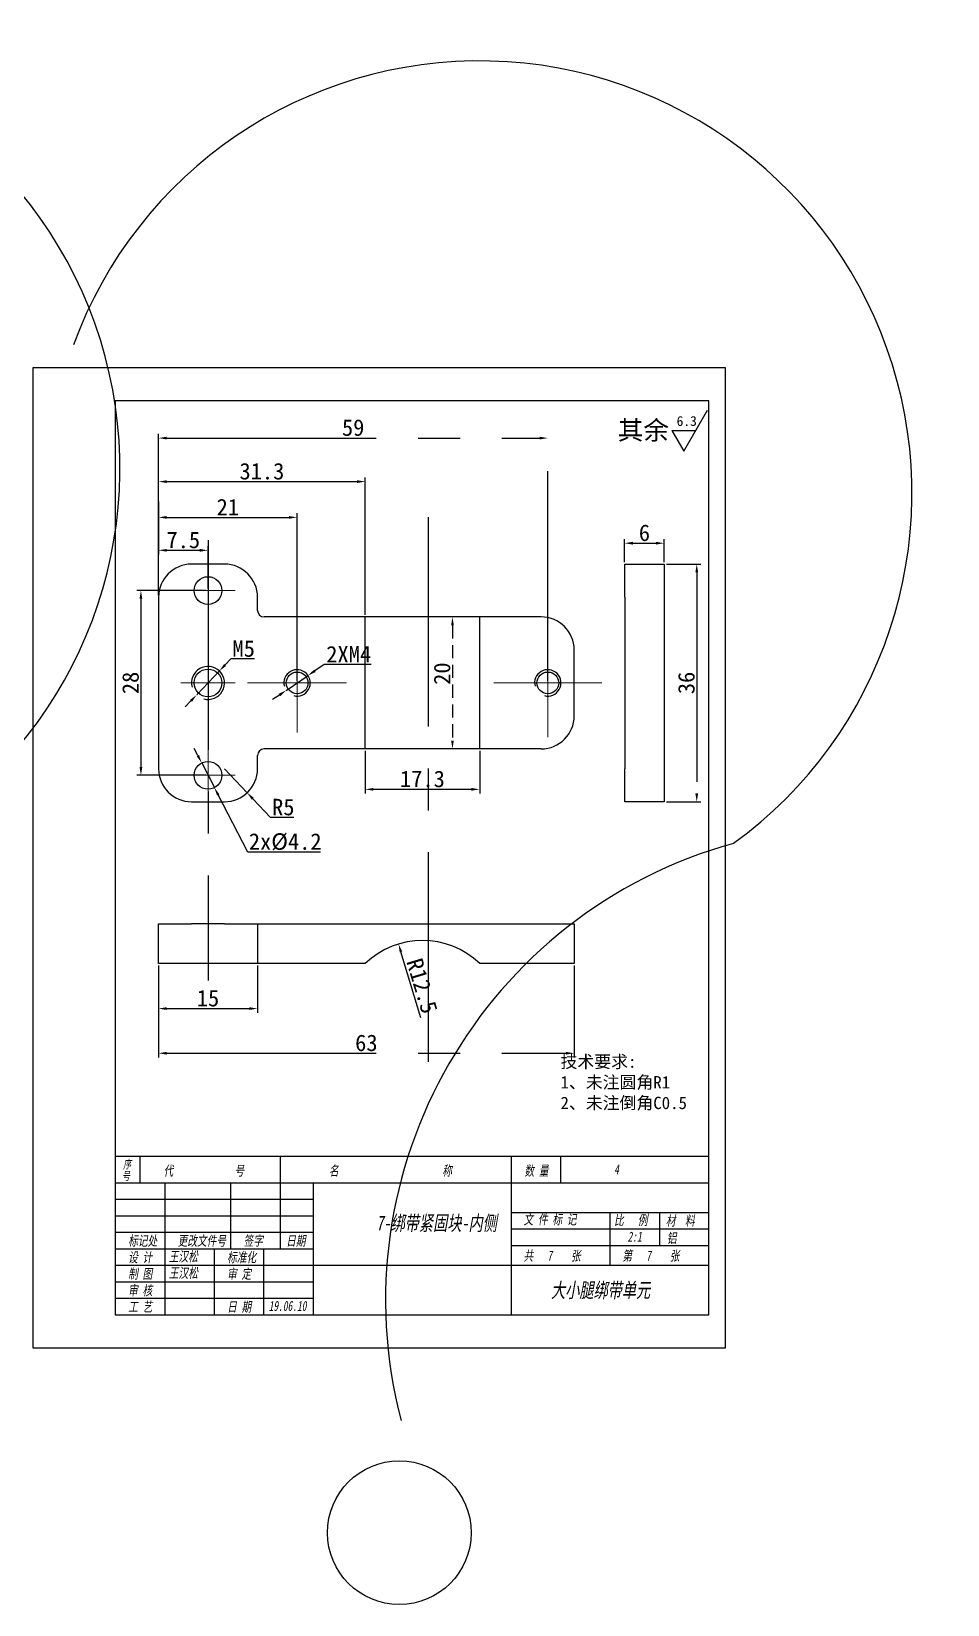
# Model space of a CAD drawing. Header units: millimetres. Extents: x 8840 to 20870, y -7456 to 1741.
# Drawn here: x 11924.3 to 12063.1, y -7062.6 to -6824.2 of the extents above; entities that cross this region are included whole.
import ezdxf

# ---------------------------------------------------------------- set-up
doc = ezdxf.new("R2010")
doc.units = ezdxf.units.MM
doc.linetypes.add('CENTER', pattern=[50.8, 31.75, -6.35, 6.35, -6.35])
doc.linetypes.add('JIS_02_2.0', pattern=[3, 2, -1])
doc.layers.get('0').update_dxf_attribs({"lineweight": 25})
for name, color, linetype in [('中心线', 5, 'CENTER'), ('临时线', 6, 'Continuous'), ('尺寸', 4, 'Continuous'), ('尺寸标注', 4, 'Continuous'), ('文字', 7, 'Continuous'), ('细实线', 2, 'Continuous'), ('虚线', 1, 'JIS_02_2.0')]:
    doc.layers.add(name, color=color, linetype=linetype)
doc.layers.add('粗实线', color=7, linetype='Continuous', lineweight=25)
doc.styles.get("Standard").update_dxf_attribs({"font": ''})
doc.styles.add('样式 2', font='', dxfattribs={"width": 0.7, "oblique": 10})
doc.styles.get('Standard').set_extended_font_data('SimSun')
doc.styles.get('样式 2').set_extended_font_data('SimSun')
doc.dimstyles.new('ISO-25 2.1', dxfattribs={"dimscale": 0.5, "dimtxt": 5, "dimasz": 2.5, "dimexe": 1.25, "dimexo": 0.625, "dimtad": 1, "dimtoh": 1, "dimdec": 1, "dimdsep": 46, "dimtxsty": 'Standard', "dimcen": 2.5, "dimclrt": 7, "dimadec": 0, "dimazin": 0, "dimtfac": 1, "dimtdec": 1, "dimtmove": 0, "dimatfit": 3, "dimfxl": 1, "dimarcsym": 0})
doc.dimstyles.new('副本 ISO-25 2.1', dxfattribs={"dimscale": 0.5, "dimtxt": 5, "dimasz": 2.5, "dimexe": 1.25, "dimexo": 0.625, "dimtad": 1, "dimdsep": 46, "dimtxsty": 'Standard', "dimcen": 2.5, "dimclrt": 7, "dimadec": 0, "dimazin": 0, "dimtfac": 1, "dimtmove": 0, "dimatfit": 3, "dimfxl": 1, "dimarcsym": 0})

# ---------------------------------------------------------------- blocks, each defined once
blk = doc.blocks.new('ra')
at = {"layer": '细实线'}
for p, q in [((0, 0), (6, 10.39)), ((-3, 5.2), (0, 0)), ((-3, 5.2), (3, 5.2))]:
    blk.add_line(p, q, dxfattribs=at)
at = {"layer": '文字'}
blk.add_attdef('RA', (-1.78, 6.39), '', height=2.5, dxfattribs=at)
blk = doc.blocks.new('SW_CENTERMARKSYMBOL_0')
at = {"color": 0, "linetype": 'Continuous', "lineweight": 0}
for p, q in [((0, 5), (0, 7.5)), ((0, 0), (0, 5)), ((-5, 0), (-7.5, 0)), ((0, 0), (-5, 0)), ((0, 0), (0, -5)), ((0, 0), (5, 0)), ((5, 0), (7.5, 0)), ((0, -5), (0, -7.5))]:
    blk.add_line(p, q, dxfattribs=at)
blk = doc.blocks.new('SW_CENTERMARKSYMBOL_1')
at = {"color": 0, "linetype": 'Continuous', "lineweight": 0}
for p, q in [((0, 5), (0, 8.2)), ((0, 0), (0, 5)), ((-5, 0), (-8.2, 0)), ((0, 0), (-5, 0)), ((0, 0), (0, -5)), ((0, 0), (5, 0)), ((5, 0), (8.2, 0)), ((0, -5), (0, -8.2))]:
    blk.add_line(p, q, dxfattribs=at)
blk = doc.blocks.new('SW_CENTERMARKSYMBOL_2')
at = {"color": 0, "linetype": 'Continuous', "lineweight": 0}
for p, q in [((0, 2.5), (0, 4.1)), ((0, 0), (0, 2.5)), ((-2.5, 0), (-4.1, 0)), ((0, 0), (-2.5, 0)), ((0, 0), (0, -2.5)), ((0, 0), (2.5, 0)), ((2.5, 0), (4.1, 0)), ((0, -2.5), (0, -4.1))]:
    blk.add_line(p, q, dxfattribs=at)
blk = doc.blocks.new('SW_CENTERMARKSYMBOL_3')
at = {"color": 0, "linetype": 'Continuous', "lineweight": 0}
for p, q in [((0, 2.5), (0, 4.1)), ((0, 0), (0, 2.5)), ((-2.5, 0), (-4.1, 0)), ((0, 0), (-2.5, 0)), ((0, 0), (0, -2.5)), ((0, 0), (2.5, 0)), ((2.5, 0), (4.1, 0)), ((0, -2.5), (0, -4.1))]:
    blk.add_line(p, q, dxfattribs=at)
blk = doc.blocks.new('SW_CENTERMARKSYMBOL_4')
at = {"color": 0, "linetype": 'Continuous', "lineweight": 0}
for p, q in [((0, 2.5), (0, 4.1)), ((0, 0), (0, 2.5)), ((-2.5, 0), (-4.1, 0)), ((0, 0), (-2.5, 0)), ((0, 0), (0, -2.5)), ((0, 0), (2.5, 0)), ((2.5, 0), (4.1, 0)), ((0, -2.5), (0, -4.1))]:
    blk.add_line(p, q, dxfattribs=at)
blk = doc.blocks.new('*D1133')
at = {"layer": 'Defpoints', "color": 0, "linetype": 'CENTER', "lineweight": 30}
for p in [(11953.52, -6935.98), (11956.95, -6939.61)]:
    blk.add_point(p, dxfattribs=at)
at = {"layer": '尺寸标注', "color": 0, "linetype": 'CENTER', "lineweight": -2}
for p, q in [((11953.52, -6935.98), (11956.95, -6939.61)), ((11960.5, -6943.37), (11957.81, -6940.52)), ((11964.04, -6943.37), (11960.5, -6943.37))]:
    blk.add_line(p, q, dxfattribs=at)
at = {"layer": '尺寸标注', "color": 0, "linetype": 'CENTER', "lineweight": 30}
blk.add_solid([(11957.96, -6940.38), (11957.66, -6940.67), (11956.95, -6939.61)], dxfattribs=at)
at = {"layer": '尺寸标注', "color": 7, "linetype": 'CENTER', "insert": (11962.43, -6941.81), "char_height": 2.5, "attachment_point": 5}
blk.add_mtext('R5', dxfattribs=at)
blk = doc.blocks.new('*D1134')
at = {"layer": 'Defpoints', "color": 0, "linetype": 'CENTER', "lineweight": 30}
for p in [(11979.9, -6962.54), (11983.52, -6974.5)]:
    blk.add_point(p, dxfattribs=at)
at = {"layer": '尺寸标注', "color": 0, "linetype": 'CENTER', "lineweight": -2}
blk.add_line((11983.29, -6973.74), (11980.27, -6963.74), dxfattribs=at)
at = {"layer": '尺寸标注', "color": 0, "linetype": 'CENTER', "lineweight": 30}
blk.add_solid([(11980.46, -6963.68), (11980.07, -6963.8), (11979.9, -6962.54)], dxfattribs=at)
at = {"layer": '尺寸标注', "color": 7, "linetype": 'CENTER', "insert": (11983.46, -6968.9), "char_height": 2.5, "attachment_point": 5, "rotation": 286.8398}
blk.add_mtext('R12.5', dxfattribs=at)
blk = doc.blocks.new('*D1135')
at = {"layer": 'Defpoints', "color": 0, "linetype": 'CENTER', "lineweight": 30}
for p in [(11966.18, -6921.85), (11962.87, -6924.1)]:
    blk.add_point(p, dxfattribs=at)
at = {"layer": '尺寸标注', "color": 0, "linetype": 'CENTER', "lineweight": -2}
for p, q in [((11968.61, -6920.19), (11967.21, -6921.14)), ((11975.74, -6920.19), (11968.61, -6920.19)), ((11962.87, -6924.1), (11966.18, -6921.85)), ((11961.84, -6924.81), (11960.81, -6925.51))]:
    blk.add_line(p, q, dxfattribs=at)
at = {"layer": '尺寸标注', "color": 0, "linetype": 'CENTER', "lineweight": 30}
for points in [[(11967.09, -6920.97), (11967.33, -6921.32), (11966.18, -6921.85)], [(11961.72, -6924.63), (11961.96, -6924.98), (11962.87, -6924.1)]]:
    blk.add_solid(points, dxfattribs=at)
at = {"layer": '尺寸标注', "color": 7, "linetype": 'CENTER', "insert": (11972.34, -6918.63), "char_height": 2.5, "attachment_point": 5}
blk.add_mtext('2XM4', dxfattribs=at)
blk = doc.blocks.new('*D1136')
at = {"layer": 'Defpoints', "color": 0, "linetype": 'CENTER', "lineweight": 30}
for p in [(11952.75, -6921.16), (11949.3, -6924.79)]:
    blk.add_point(p, dxfattribs=at)
at = {"layer": '尺寸标注', "color": 0, "linetype": 'CENTER', "lineweight": -2}
for p, q in [((11954.47, -6919.35), (11953.61, -6920.26)), ((11958.07, -6919.35), (11954.47, -6919.35)), ((11949.3, -6924.79), (11952.75, -6921.16)), ((11948.44, -6925.69), (11947.58, -6926.6))]:
    blk.add_line(p, q, dxfattribs=at)
at = {"layer": '尺寸标注', "color": 0, "linetype": 'CENTER', "lineweight": 30}
for points in [[(11953.46, -6920.11), (11953.76, -6920.4), (11952.75, -6921.16)], [(11948.29, -6925.55), (11948.59, -6925.84), (11949.3, -6924.79)]]:
    blk.add_solid(points, dxfattribs=at)
at = {"layer": '尺寸标注', "color": 7, "linetype": 'CENTER', "insert": (11956.43, -6917.79), "char_height": 2.5, "attachment_point": 5}
blk.add_mtext('M5', dxfattribs=at)
blk = doc.blocks.new('*D1137')
at = {"layer": 'Defpoints', "color": 0, "linetype": 'CENTER', "lineweight": 30}
for p in [(11974.85, -6932.98), (11992.2, -6932.98), (11992.2, -6939.1)]:
    blk.add_point(p, dxfattribs=at)
at = {"layer": '尺寸标注', "color": 0, "linetype": 'CENTER', "lineweight": -2}
for p, q in [((11974.85, -6933.29), (11974.85, -6939.73)), ((11992.2, -6933.29), (11992.2, -6939.73)), ((11976.1, -6939.1), (11990.95, -6939.1))]:
    blk.add_line(p, q, dxfattribs=at)
at = {"layer": '尺寸标注', "color": 0, "linetype": 'CENTER', "lineweight": 30}
for points in [[(11976.1, -6938.9), (11976.1, -6939.31), (11974.85, -6939.1)], [(11990.95, -6938.9), (11990.95, -6939.31), (11992.2, -6939.1)]]:
    blk.add_solid(points, dxfattribs=at)
at = {"layer": '尺寸标注', "color": 7, "linetype": 'CENTER', "insert": (11983.52, -6937.54), "char_height": 2.5, "attachment_point": 5}
blk.add_mtext('17.3', dxfattribs=at)
blk = doc.blocks.new('*D1138')
at = {"layer": 'Defpoints', "color": 0, "linetype": 'CENTER', "lineweight": 30}
for p in [(12020.17, -6901.8), (12014.17, -6904.98), (12020.17, -6904.98)]:
    blk.add_point(p, dxfattribs=at)
at = {"layer": '尺寸标注', "color": 0, "linetype": 'CENTER', "lineweight": -2}
for p, q in [((12014.17, -6904.66), (12014.17, -6901.17)), ((12020.17, -6904.66), (12020.17, -6901.17)), ((12015.42, -6901.8), (12018.92, -6901.8))]:
    blk.add_line(p, q, dxfattribs=at)
at = {"layer": '尺寸标注', "color": 0, "linetype": 'CENTER', "lineweight": 30}
for points in [[(12015.42, -6901.59), (12015.42, -6902.01), (12014.17, -6901.8)], [(12018.92, -6901.59), (12018.92, -6902.01), (12020.17, -6901.8)]]:
    blk.add_solid(points, dxfattribs=at)
at = {"layer": '尺寸标注', "color": 7, "linetype": 'CENTER', "insert": (12017.17, -6900.24), "char_height": 2.5, "attachment_point": 5}
blk.add_mtext('6', dxfattribs=at)
blk = doc.blocks.new('*D1139')
at = {"layer": 'Defpoints', "color": 0, "linetype": 'CENTER', "lineweight": 30}
for p in [(12020.17, -6904.98), (12020.17, -6940.98), (12025.1, -6940.98)]:
    blk.add_point(p, dxfattribs=at)
at = {"layer": '尺寸标注', "color": 0, "linetype": 'CENTER', "lineweight": -2}
for p, q in [((12020.49, -6904.98), (12025.73, -6904.98)), ((12025.1, -6906.23), (12025.1, -6939.73)), ((12020.49, -6940.98), (12025.73, -6940.98))]:
    blk.add_line(p, q, dxfattribs=at)
at = {"layer": '尺寸标注', "color": 0, "linetype": 'CENTER', "lineweight": 30}
for points in [[(12024.89, -6906.23), (12025.31, -6906.23), (12025.1, -6904.98)], [(12024.89, -6939.73), (12025.31, -6939.73), (12025.1, -6940.98)]]:
    blk.add_solid(points, dxfattribs=at)
at = {"layer": '尺寸标注', "color": 7, "linetype": 'CENTER', "insert": (12023.54, -6922.98), "char_height": 2.5, "attachment_point": 5, "rotation": 90}
blk.add_mtext('36', dxfattribs=at)
blk = doc.blocks.new('*D1140')
at = {"layer": 'Defpoints', "color": 0, "linetype": 'CENTER', "lineweight": 30}
for p in [(11943.52, -6965.5), (11958.52, -6965.5), (11958.52, -6972.33)]:
    blk.add_point(p, dxfattribs=at)
at = {"layer": '尺寸标注', "color": 0, "linetype": 'CENTER', "lineweight": -2}
for p, q in [((11943.52, -6965.82), (11943.52, -6972.96)), ((11958.52, -6965.82), (11958.52, -6972.96)), ((11944.77, -6972.33), (11957.27, -6972.33))]:
    blk.add_line(p, q, dxfattribs=at)
at = {"layer": '尺寸标注', "color": 0, "linetype": 'CENTER', "lineweight": 30}
for points in [[(11944.77, -6972.12), (11944.77, -6972.54), (11943.52, -6972.33)], [(11957.27, -6972.12), (11957.27, -6972.54), (11958.52, -6972.33)]]:
    blk.add_solid(points, dxfattribs=at)
at = {"layer": '尺寸标注', "color": 7, "linetype": 'CENTER', "insert": (11951.02, -6970.77), "char_height": 2.5, "attachment_point": 5}
blk.add_mtext('15', dxfattribs=at)
blk = doc.blocks.new('*D1141')
at = {"layer": 'Defpoints', "color": 0, "linetype": 'CENTER', "lineweight": 30}
for p in [(11951.02, -6908.98), (11940.85, -6936.98), (11951.02, -6936.98)]:
    blk.add_point(p, dxfattribs=at)
at = {"layer": '尺寸标注', "color": 0, "linetype": 'CENTER', "lineweight": -2}
for p, q in [((11950.71, -6908.98), (11940.22, -6908.98)), ((11940.85, -6910.23), (11940.85, -6935.73)), ((11950.71, -6936.98), (11940.22, -6936.98))]:
    blk.add_line(p, q, dxfattribs=at)
at = {"layer": '尺寸标注', "color": 0, "linetype": 'CENTER', "lineweight": 30}
for points in [[(11940.64, -6910.23), (11941.06, -6910.23), (11940.85, -6908.98)], [(11940.64, -6935.73), (11941.06, -6935.73), (11940.85, -6936.98)]]:
    blk.add_solid(points, dxfattribs=at)
at = {"layer": '尺寸标注', "color": 7, "linetype": 'CENTER', "insert": (11939.29, -6922.98), "char_height": 2.5, "attachment_point": 5, "rotation": 90}
blk.add_mtext('28', dxfattribs=at)
blk = doc.blocks.new('*D1142')
at = {"layer": 'Defpoints', "color": 0, "linetype": 'CENTER', "lineweight": 30}
for p in [(11950.06, -6935.11), (11951.99, -6938.84)]:
    blk.add_point(p, dxfattribs=at)
at = {"layer": '尺寸标注', "color": 0, "linetype": 'CENTER', "lineweight": -2}
for p, q in [((11949.49, -6934), (11948.91, -6932.89)), ((11950.06, -6935.11), (11951.99, -6938.84)), ((11957.04, -6948.63), (11952.56, -6939.95)), ((11968.09, -6948.63), (11957.04, -6948.63))]:
    blk.add_line(p, q, dxfattribs=at)
at = {"layer": '尺寸标注', "color": 0, "linetype": 'CENTER', "lineweight": 30}
for points in [[(11949.67, -6933.9), (11949.3, -6934.09), (11950.06, -6935.11)], [(11952.75, -6939.86), (11952.38, -6940.05), (11951.99, -6938.84)]]:
    blk.add_solid(points, dxfattribs=at)
at = {"layer": '尺寸标注', "color": 7, "linetype": 'CENTER', "insert": (11962.72, -6947.07), "char_height": 2.5, "attachment_point": 5}
blk.add_mtext('2x%%C4.2', dxfattribs=at)
blk = doc.blocks.new('*D1143')
at = {"layer": 'Defpoints', "color": 0, "linetype": 'CENTER', "lineweight": 30}
for p in [(11943.52, -6895.17), (11951.02, -6902.88), (11951.02, -6908.98)]:
    blk.add_point(p, dxfattribs=at)
at = {"layer": '尺寸标注', "color": 0, "linetype": 'CENTER', "lineweight": -2}
for p, q in [((11943.52, -6895.48), (11943.52, -6903.51)), ((11944.77, -6902.88), (11949.77, -6902.88)), ((11951.02, -6908.66), (11951.02, -6902.26))]:
    blk.add_line(p, q, dxfattribs=at)
at = {"layer": '尺寸标注', "color": 0, "linetype": 'CENTER', "lineweight": 30}
for points in [[(11944.77, -6902.67), (11944.77, -6903.09), (11943.52, -6902.88)], [(11949.77, -6902.67), (11949.77, -6903.09), (11951.02, -6902.88)]]:
    blk.add_solid(points, dxfattribs=at)
at = {"layer": '尺寸标注', "color": 7, "linetype": 'CENTER', "insert": (11947.27, -6901.32), "char_height": 2.5, "attachment_point": 5}
blk.add_mtext('7.5', dxfattribs=at)
blk = doc.blocks.new('*D1144')
at = {"layer": 'Defpoints', "color": 0, "linetype": 'CENTER', "lineweight": 30}
for p in [(11964.52, -6897.89), (11943.52, -6909.98), (11964.52, -6922.98)]:
    blk.add_point(p, dxfattribs=at)
at = {"layer": '尺寸标注', "color": 0, "linetype": 'CENTER', "lineweight": -2}
for p, q in [((11943.52, -6909.66), (11943.52, -6897.26)), ((11944.77, -6897.89), (11963.27, -6897.89)), ((11964.52, -6922.66), (11964.52, -6897.26))]:
    blk.add_line(p, q, dxfattribs=at)
at = {"layer": '尺寸标注', "color": 0, "linetype": 'CENTER', "lineweight": 30}
for points in [[(11944.77, -6897.68), (11944.77, -6898.1), (11943.52, -6897.89)], [(11963.27, -6897.68), (11963.27, -6898.1), (11964.52, -6897.89)]]:
    blk.add_solid(points, dxfattribs=at)
at = {"layer": '尺寸标注', "color": 7, "linetype": 'CENTER', "insert": (11954.02, -6896.33), "char_height": 2.5, "attachment_point": 5}
blk.add_mtext('21', dxfattribs=at)
blk = doc.blocks.new('*D1145')
at = {"layer": 'Defpoints', "color": 0, "linetype": 'CENTER', "lineweight": 30}
for p in [(11974.85, -6892.47), (11943.52, -6908.98), (11974.85, -6912.98)]:
    blk.add_point(p, dxfattribs=at)
at = {"layer": '尺寸标注', "color": 0, "linetype": 'CENTER', "lineweight": -2}
for p, q in [((11943.52, -6908.66), (11943.52, -6891.84)), ((11974.85, -6912.66), (11974.85, -6891.84)), ((11944.77, -6892.47), (11973.6, -6892.47))]:
    blk.add_line(p, q, dxfattribs=at)
at = {"layer": '尺寸标注', "color": 0, "linetype": 'CENTER', "lineweight": 30}
for points in [[(11944.77, -6892.26), (11944.77, -6892.68), (11943.52, -6892.47)], [(11973.6, -6892.26), (11973.6, -6892.68), (11974.85, -6892.47)]]:
    blk.add_solid(points, dxfattribs=at)
at = {"layer": '尺寸标注', "color": 7, "linetype": 'CENTER', "insert": (11959.19, -6890.91), "char_height": 2.5, "attachment_point": 5}
blk.add_mtext('31.3', dxfattribs=at)
blk = doc.blocks.new('*D1146')
at = {"layer": 'Defpoints', "color": 0, "linetype": 'CENTER', "lineweight": 30}
for p in [(12002.52, -6885.87), (11943.52, -6908.98), (12002.52, -6922.98)]:
    blk.add_point(p, dxfattribs=at)
at = {"layer": '尺寸标注', "color": 0, "linetype": 'CENTER', "lineweight": -2}
for p, q in [((11943.52, -6908.66), (11943.52, -6885.24)), ((11944.77, -6885.87), (12001.27, -6885.87)), ((12002.52, -6922.66), (12002.52, -6885.24))]:
    blk.add_line(p, q, dxfattribs=at)
at = {"layer": '尺寸标注', "color": 0, "linetype": 'CENTER', "lineweight": 30}
for points in [[(11944.77, -6885.66), (11944.77, -6886.08), (11943.52, -6885.87)], [(12001.27, -6885.66), (12001.27, -6886.08), (12002.52, -6885.87)]]:
    blk.add_solid(points, dxfattribs=at)
at = {"layer": '尺寸标注', "color": 7, "linetype": 'CENTER', "insert": (11973.02, -6884.3), "char_height": 2.5, "attachment_point": 5}
blk.add_mtext('59', dxfattribs=at)
blk = doc.blocks.new('*D1147')
at = {"layer": 'Defpoints', "color": 0, "linetype": 'CENTER', "lineweight": 30}
for p in [(11943.52, -6965.5), (12006.52, -6965.5), (12006.52, -6979.1)]:
    blk.add_point(p, dxfattribs=at)
at = {"layer": '尺寸标注', "color": 0, "linetype": 'CENTER', "lineweight": -2}
for p, q in [((11943.52, -6965.82), (11943.52, -6979.72)), ((12006.52, -6965.82), (12006.52, -6979.72)), ((11944.77, -6979.1), (12005.27, -6979.1))]:
    blk.add_line(p, q, dxfattribs=at)
at = {"layer": '尺寸标注', "color": 0, "linetype": 'CENTER', "lineweight": 30}
for points in [[(11944.77, -6978.89), (11944.77, -6979.31), (11943.52, -6979.1)], [(12005.27, -6978.89), (12005.27, -6979.31), (12006.52, -6979.1)]]:
    blk.add_solid(points, dxfattribs=at)
at = {"layer": '尺寸标注', "color": 7, "linetype": 'CENTER', "insert": (11975.02, -6977.54), "char_height": 2.5, "attachment_point": 5}
blk.add_mtext('63', dxfattribs=at)
blk = doc.blocks.new('*D1154')
at = {"layer": 'Defpoints', "color": 0, "lineweight": 30}
for p in [(11992.2, -6912.98), (11988.07, -6932.98), (11992.2, -6932.98)]:
    blk.add_point(p, dxfattribs=at)
at = {"layer": '虚线', "color": 0, "lineweight": -2}
for p, q in [((11991.89, -6912.98), (11987.45, -6912.98)), ((11988.07, -6914.23), (11988.07, -6931.73)), ((11991.89, -6932.98), (11987.45, -6932.98))]:
    blk.add_line(p, q, dxfattribs=at)
at = {"layer": '虚线', "color": 0, "lineweight": 30}
for points in [[(11987.87, -6914.23), (11988.28, -6914.23), (11988.07, -6912.98)], [(11987.87, -6931.73), (11988.28, -6931.73), (11988.07, -6932.98)]]:
    blk.add_solid(points, dxfattribs=at)
at = {"layer": '虚线', "color": 7, "lineweight": 30, "insert": (11986.51, -6921.57), "char_height": 2.5, "attachment_point": 5, "rotation": 90}
blk.add_mtext('20', dxfattribs=at)
blk = doc.blocks.new('CHECK_needdiscuss')
at = {"layer": '尺寸标注', "color": 1, "linetype": 'ByBlock', "lineweight": -2}
blk.add_circle((0, 0), 13.61, dxfattribs=at)
for centre, radius, start, end in [((15.2, 196.89), 81.93, 305.9831, 159.9116), ((87.27, 43.96), 89.87, 105.4449, 194.6386)]:
    blk.add_arc(centre, radius, start, end, dxfattribs=at)

msp = doc.modelspace()

# ---------------------------------------------------------------- linework, layer by layer
for p, q in [((12026.952, -6880.221), (11936.952, -6880.221)), ((11936.952, -6880.221), (11936.952, -7018.721)), ((12026.952, -7018.721), (12026.952, -6880.221)), ((11936.952, -6994.721), (12026.952, -6994.721)), ((11940.702, -6994.721), (11940.702, -6998.721)), ((11961.952, -6994.721), (11961.952, -6998.721)), ((11996.952, -6994.721), (11996.952, -7018.721)), ((12004.452, -6994.721), (12004.452, -6998.721)), ((11936.952, -6998.721), (12026.952, -6998.721)), ((11966.952, -6998.721), (11966.952, -7018.721)), ((11996.952, -7003.221), (12026.952, -7003.221)), ((11936.952, -7006.221), (11966.952, -7006.221)), ((11966.952, -7011.221), (12026.952, -7011.221)), ((11936.952, -7018.721), (12026.952, -7018.721))]:
    msp.add_line(p, q)
msp.add_lwpolyline([(11924.452, -7023.721), (12029.452, -7023.721), (12029.452, -6875.221), (11924.452, -6875.221)], close=True)
at = {"layer": '中心线', "color": 1}
msp.add_line((11984.396, -6897.843), (11984.396, -6981.779), dxfattribs=at)
at = {"layer": '中心线'}
msp.add_line((11951.024, -6901.355), (11951.024, -6968.067), dxfattribs=at)
at = {"layer": '临时线'}
for p, q in [((11944.452, -6998.721), (11944.452, -7018.721)), ((11954.452, -6998.721), (11954.452, -7008.721)), ((11961.952, -6998.721), (11961.952, -7008.721)), ((11936.952, -7001.221), (11966.952, -7001.221)), ((11936.952, -7003.721), (11966.952, -7003.721)), ((12011.933, -7003.221), (12011.933, -7011.221)), ((12019.433, -7003.221), (12019.433, -7008.221)), ((11996.952, -7005.721), (12026.952, -7005.721)), ((11936.952, -7008.721), (11966.952, -7008.721)), ((11951.952, -7008.721), (11951.952, -7018.721)), ((11959.452, -7008.721), (11959.452, -7018.721)), ((11996.952, -7008.221), (12026.952, -7008.221)), ((11936.952, -7011.221), (11966.952, -7011.221)), ((11936.952, -7013.721), (11966.952, -7013.721)), ((11936.952, -7016.221), (11966.952, -7016.221))]:
    msp.add_line(p, q, dxfattribs=at)
at = {"layer": '粗实线'}
for p, q in [((11953.524, -6904.976), (11948.524, -6904.976)), ((12014.175, -6904.976), (12020.175, -6904.976)), ((12014.175, -6909.976), (12014.175, -6904.976)), ((12020.175, -6904.976), (12020.175, -6909.976)), ((11943.524, -6909.976), (11943.524, -6935.976)), ((11958.524, -6911.976), (11958.524, -6909.976)), ((12014.175, -6909.976), (12014.175, -6935.976)), ((12020.175, -6909.976), (12020.175, -6935.976)), ((11974.85, -6912.976), (11959.524, -6912.976)), ((11974.85, -6932.976), (11974.85, -6912.976)), ((11992.199, -6912.976), (11974.85, -6912.976)), ((11992.199, -6932.976), (11992.199, -6912.976)), ((12001.524, -6912.976), (11992.199, -6912.976)), ((12006.524, -6927.976), (12006.524, -6917.976)), ((11958.524, -6935.976), (11958.524, -6933.976)), ((11974.85, -6932.976), (11959.524, -6932.976)), ((11992.199, -6932.976), (11974.85, -6932.976)), ((12001.524, -6932.976), (11992.199, -6932.976)), ((12014.175, -6940.976), (12014.175, -6935.976)), ((12020.175, -6935.976), (12020.175, -6940.976)), ((11948.524, -6940.976), (11953.524, -6940.976)), ((12020.175, -6940.976), (12014.175, -6940.976)), ((11943.524, -6965.504), (11943.524, -6959.504)), ((11943.524, -6959.504), (11948.524, -6959.504)), ((11953.524, -6959.504), (11948.524, -6959.504)), ((11953.524, -6959.504), (11958.524, -6959.504)), ((11958.524, -6959.504), (11958.524, -6965.504)), ((11958.524, -6959.504), (11959.524, -6959.504)), ((11959.524, -6959.504), (12001.524, -6959.504)), ((12001.524, -6959.504), (12006.524, -6959.504)), ((12006.524, -6959.504), (12006.524, -6965.504)), ((11948.524, -6965.504), (11943.524, -6965.504)), ((11953.524, -6965.504), (11948.524, -6965.504)), ((11958.524, -6965.504), (11953.524, -6965.504)), ((11959.524, -6965.504), (11958.524, -6965.504)), ((11974.85, -6965.504), (11959.524, -6965.504)), ((12001.524, -6965.504), (11992.199, -6965.504)), ((12006.524, -6965.504), (12001.524, -6965.504))]:
    msp.add_line(p, q, dxfattribs=at)
for centre, radius in [((11951.024, -6908.976), 2.1), ((11951.024, -6922.976), 2.1), ((11964.524, -6922.976), 1.65), ((12002.524, -6922.976), 1.65), ((11951.024, -6936.976), 2.1)]:
    msp.add_circle(centre, radius, dxfattribs=at)
for centre, radius, start, end in [((11948.524, -6909.976), 5, 90, 180), ((11953.524, -6909.976), 5, 0, 90), ((11959.524, -6911.976), 1, 180, 270), ((12001.524, -6917.976), 5, 0, 90), ((12001.524, -6927.976), 5, 270, 0), ((11959.524, -6933.976), 1, 90, 180), ((11948.524, -6935.976), 5, 180, 270), ((11953.524, -6935.976), 5, 270, 0), ((11983.524, -6974.504), 12.5, 46.05448, 133.94552)]:
    msp.add_arc(centre, radius, start, end, dxfattribs=at)
for p in [(11951.024, -6908.976), (11951.024, -6922.976), (11964.524, -6922.976), (11951.024, -6936.976)]:
    msp.add_point(p, dxfattribs=at)
at = {"layer": '细实线'}
for centre, radius in [((11951.024, -6922.976), 2.5), ((11964.524, -6922.976), 2), ((12002.524, -6922.976), 2)]:
    msp.add_arc(centre, radius, 255, 195, dxfattribs=at)

# ---------------------------------------------------------------- block references
at = {"layer": '中心线'}
for name, p in [('SW_CENTERMARKSYMBOL_4', (11951.024, -6908.976)), ('SW_CENTERMARKSYMBOL_0', (11964.524, -6922.976)), ('SW_CENTERMARKSYMBOL_1', (12002.524, -6922.976)), ('SW_CENTERMARKSYMBOL_2', (11951.024, -6922.976)), ('SW_CENTERMARKSYMBOL_3', (11951.024, -6936.976))]:
    msp.add_blockref(name, p, dxfattribs=at)
at = {"layer": '尺寸', "xscale": 0.5999999999985448, "yscale": 0.599999999999909, "zscale": 0.6}
msp.add_blockref('ra', (12023.118, -6887.867), dxfattribs=at).add_auto_attribs({'RA': '6.3'})
at = {"layer": '尺寸标注', "color": 0, "lineweight": 30, "xscale": 0.8, "yscale": 0.8, "zscale": 0.8}
for p in [(11859.962, -7047.966), (11980.018, -7051.761)]:
    msp.add_blockref('CHECK_needdiscuss', p, dxfattribs=at)

# ---------------------------------------------------------------- texts
at = {"style": '样式 2', "oblique": 10, "width": 0.7}
for s, height, p in [('号', 1.25, (11937.983, -6998.347)), ('序', 1.25, (11938.156, -6996.57)), ('代             号', 1.5, (11944.285, -6997.656)), ('名                      称', 1.5, (11969.351, -6997.656)), ('数 量', 1.5, (11998.979, -6997.656)), ('4', 1.5, (12012.587, -6997.442)), ('7-绑带紧固块-内侧', 2.25, (11976.553, -7005.953)), ('文 件 标 记', 1.5, (11998.856, -7005.035)), ('比   例', 1.5, (12012.568, -7005.144)), ('材  料', 1.5, (12020.436, -7005.224)), ('标记处', 1.5, (11938.92, -7008.274)), ('更改文件号', 1.5, (11946.42, -7008.274)), ('签字', 1.5, (11956.42, -7008.274)), ('日期', 1.5, (11962.865, -7008.274)), ('2:1', 1.5, (12014.622, -7007.644)), ('铝', 1.5, (12020.574, -7007.866)), ('王汉松', 1.5, (11945.087, -7010.644)), ('共   7    张', 1.5, (11998.856, -7010.535)), ('第   7    张', 1.5, (12013.836, -7010.535)), ('设 计', 1.5, (11938.92, -7010.774)), ('标准化', 1.5, (11953.92, -7010.774)), ('制 图', 1.5, (11938.92, -7013.274)), ('王汉松', 1.5, (11945.087, -7013.144)), ('审 定', 1.5, (11953.92, -7013.274)), ('大小腿绑带单元', 2.25, (12003.017, -7016.126)), ('审 核', 1.5, (11938.92, -7015.774)), ('工 艺', 1.5, (11938.92, -7018.274)), ('日 期', 1.5, (11953.92, -7018.274)), ('19.06.10', 1.5, (11960.224, -7018.143))]:
    msp.add_text(s, height=height, dxfattribs=at).set_placement(p)
at = {"layer": '文字'}
msp.add_text('其余', height=2.85, dxfattribs=at).set_placement((12013.125, -6886.109))
at = {"layer": '文字', "ltscale": 0.1, "insert": (12004.449, -6979.437), "char_height": 1.875, "width": 27.06984, "attachment_point": 1}
msp.add_mtext('{\\fSimSun|b0|i0|c134|p2;技术要求:\\P1、未注圆角R1\\P2、未注倒角C0.5}', dxfattribs=at)

# ---------------------------------------------------------------- dimensions: what is measured, and where the dimension line sits
at = {"layer": '尺寸标注', "linetype": 'CENTER'}
for base, p1, p2, picture, middle in [((12002.524, -6885.867), (11943.524, -6908.976), (12002.524, -6922.976), '*D1146', (11973.024, -6884.304)), ((11974.85, -6892.47), (11943.524, -6908.976), (11974.85, -6912.976), '*D1145', (11959.187, -6890.907)), ((11964.524, -6897.888), (11943.524, -6909.976), (11964.524, -6922.976), '*D1144', (11954.024, -6896.325)), ((12020.175, -6901.799), (12014.175, -6904.976), (12020.175, -6904.976), '*D1138', (12017.175, -6900.236)), ((11992.199, -6939.104), (11974.85, -6932.976), (11992.199, -6932.976), '*D1137', (11983.524, -6937.541)), ((11958.524, -6972.333), (11943.524, -6965.504), (11958.524, -6965.504), '*D1140', (11951.024, -6970.77)), ((12006.524, -6979.099), (11943.524, -6965.504), (12006.524, -6965.504), '*D1147', (11975.024, -6977.537))]:
    dim = msp.add_linear_dim(base=base, p1=p1, p2=p2, dimstyle='ISO-25 2.1', dxfattribs=at)
    dim.commit()
    dim.dimension.update_dxf_attribs({"geometry": picture, "text_midpoint": middle})
dim = msp.add_linear_dim(base=(11951.024, -6902.88), p1=(11943.524, -6895.166), p2=(11951.024, -6908.976), dimstyle='ISO-25 2.1', dxfattribs=at)
dim.commit()
dim.dimension.update_dxf_attribs({"geometry": '*D1143', "text_midpoint": (11947.274, -6902.88), "dimtype": 160})
for base, p1, p2, picture, middle in [((12025.103, -6940.976), (12020.175, -6904.976), (12020.175, -6940.976), '*D1139', (12023.541, -6922.976)), ((11940.848, -6936.976), (11951.024, -6908.976), (11951.024, -6936.976), '*D1141', (11939.285, -6922.976))]:
    dim = msp.add_linear_dim(base=base, p1=p1, p2=p2, angle=90, dimstyle='ISO-25 2.1', dxfattribs=at)
    dim.commit()
    dim.dimension.update_dxf_attribs({"geometry": picture, "text_midpoint": middle})
dim = msp.add_diameter_dim_2p(p1=(11949.303, -6924.789), p2=(11952.746, -6921.163), text='M5', dimstyle='ISO-25 2.1', dxfattribs=at)
dim.commit()
dim.dimension.update_dxf_attribs({"geometry": '*D1136', "text_midpoint": (11956.426, -6917.787)})
dim = msp.add_diameter_dim_2p(p1=(11962.872, -6924.103), p2=(11966.177, -6921.849), text='2XM4', dimstyle='ISO-25 2.1', dxfattribs=at)
dim.commit()
dim.dimension.update_dxf_attribs({"geometry": '*D1135', "text_midpoint": (11972.34, -6920.192), "dimtype": 163})
at = {"layer": '尺寸标注', "color": 1, "linetype": 'CENTER'}
dim = msp.add_diameter_dim_2p(p1=(11950.061, -6935.11), p2=(11951.988, -6938.842), text='2x%%C4.2', dimstyle='ISO-25 2.1', dxfattribs=at)
dim.commit()
dim.dimension.update_dxf_attribs({"geometry": '*D1142', "text_midpoint": (11962.723, -6948.634), "dimtype": 163})
at = {"layer": '尺寸标注', "linetype": 'CENTER'}
for center, mpoint, picture, middle in [((11953.524, -6935.976), (11956.955, -6939.613), '*D1133', (11962.429, -6943.369)), ((11983.524, -6974.504), (11979.903, -6962.54), '*D1134', (11981.964, -6969.35))]:
    dim = msp.add_radius_dim(center=center, mpoint=mpoint, dimstyle='ISO-25 2.1', dxfattribs=at)
    dim.commit()
    dim.dimension.update_dxf_attribs({"geometry": picture, "text_midpoint": middle, "dimtype": 164})
at = {"layer": '虚线', "lineweight": 30}
dim = msp.add_linear_dim(base=(11988.074, -6932.976), p1=(11992.199, -6912.976), p2=(11992.199, -6932.976), angle=90, dimstyle='副本 ISO-25 2.1', dxfattribs=at)
dim.commit()
dim.dimension.update_dxf_attribs({"geometry": '*D1154', "text_midpoint": (11988.074, -6921.571), "dimtype": 160})

doc.saveas('drawing.dxf')
